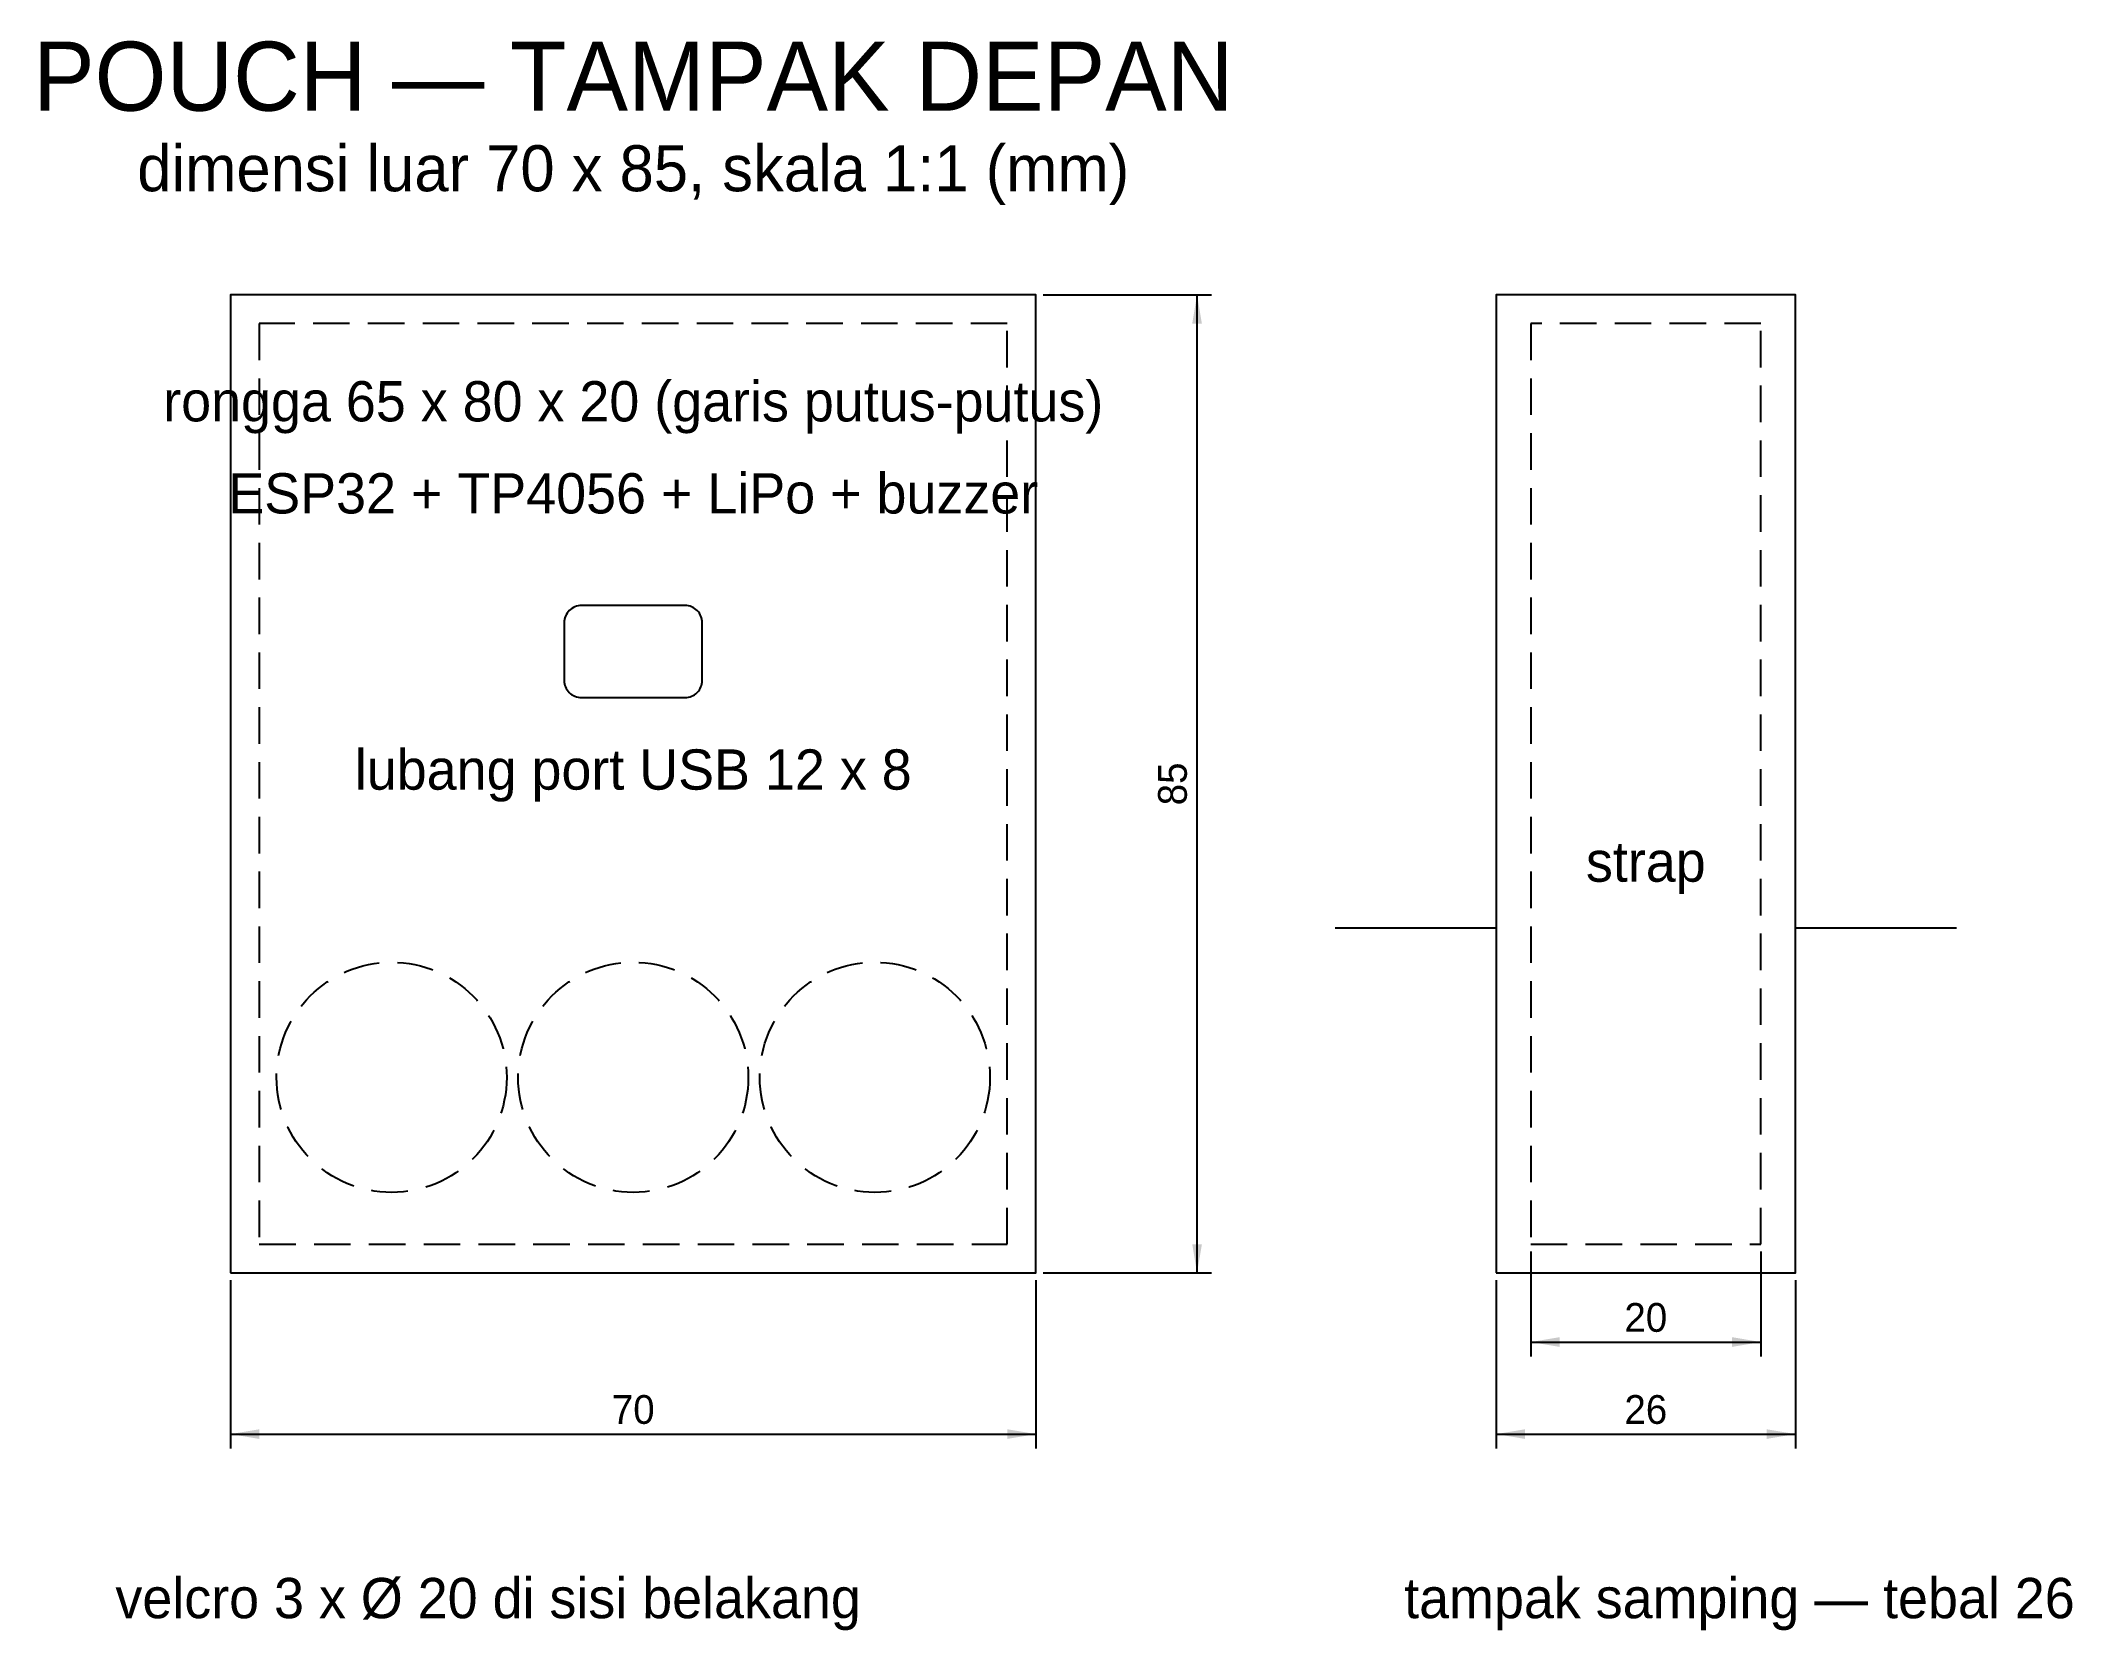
# Model space of a CAD drawing. Header units: millimetres. Extents: x -17 to 160, y -31 to 107.
import ezdxf
from ezdxf.enums import TextEntityAlignment as Align

# ---------------------------------------------------------------- set-up
doc = ezdxf.new("R2010")
doc.units = ezdxf.units.MM
doc.header["$LTSCALE"] = 0.5
doc.linetypes.add('HIDDEN', pattern=[9.525, 6.35, -3.175])
for name, color, linetype in [('DIM', 3, 'Continuous'), ('HIDDEN', 1, 'HIDDEN'), ('NOTES', 2, 'Continuous'), ('OUTLINE', 7, 'Continuous')]:
    doc.layers.add(name, color=color, linetype=linetype)
doc.dimstyles.new('ISO-25', dxfattribs={"dimtxt": 2.5, "dimasz": 2.5, "dimexe": 1.25, "dimexo": 0.625, "dimtad": 1, "dimdsep": 46, "dimtxsty": 'Standard', "dimcen": 2.5, "dimadec": 0, "dimazin": 0, "dimtfac": 1, "dimtdec": 4, "dimtmove": 0, "dimatfit": 3, "dimfxl": 1, "dimtzin": 0, "dimarcsym": 0})

# ---------------------------------------------------------------- blocks, each defined once
blk = doc.blocks.new('*D1')
at = {"layer": 'DIM', "color": 0}
for p, q in [((0, -0.62), (0, -15.25)), ((70, -0.62), (70, -15.25)), ((0, -14), (70, -14))]:
    blk.add_line(p, q, dxfattribs=at)
for points in [[(0, -14), (2.5, -14.42), (2.5, -13.58)], [(70, -14), (67.5, -13.58), (67.5, -14.42)]]:
    blk.add_solid(points, dxfattribs=at)
at = {"layer": 'DIM', "color": 0, "insert": (35, -11.88), "char_height": 2.5, "attachment_point": 5}
blk.add_mtext('70', dxfattribs=at)
blk = doc.blocks.new('*D2')
at = {"layer": 'DIM', "color": 0}
for p, q in [((70.62, 85), (85.25, 85)), ((84, 0), (84, 85)), ((70.62, 0), (85.25, 0))]:
    blk.add_line(p, q, dxfattribs=at)
for points in [[(84, 85), (83.58, 82.5), (84.42, 82.5)], [(84, 0), (84.42, 2.5), (83.58, 2.5)]]:
    blk.add_solid(points, dxfattribs=at)
at = {"layer": 'DIM', "color": 0, "insert": (81.88, 42.5), "char_height": 2.5, "attachment_point": 5, "rotation": 90}
blk.add_mtext('85', dxfattribs=at)
blk = doc.blocks.new('*D3')
at = {"layer": 'DIM', "color": 0}
for p, q in [((110, -0.62), (110, -15.25)), ((136, -0.62), (136, -15.25)), ((110, -14), (136, -14))]:
    blk.add_line(p, q, dxfattribs=at)
for points in [[(110, -14), (112.5, -14.42), (112.5, -13.58)], [(136, -14), (133.5, -13.58), (133.5, -14.42)]]:
    blk.add_solid(points, dxfattribs=at)
at = {"layer": 'DIM', "color": 0, "insert": (123, -11.88), "char_height": 2.5, "attachment_point": 5}
blk.add_mtext('26', dxfattribs=at)
blk = doc.blocks.new('*D4')
at = {"layer": 'DIM', "color": 0}
for p, q in [((113, 1.88), (113, -7.25)), ((133, 1.88), (133, -7.25)), ((113, -6), (133, -6))]:
    blk.add_line(p, q, dxfattribs=at)
for points in [[(113, -6), (115.5, -6.42), (115.5, -5.58)], [(133, -6), (130.5, -5.58), (130.5, -6.42)]]:
    blk.add_solid(points, dxfattribs=at)
at = {"layer": 'DIM', "color": 0, "insert": (123, -3.88), "char_height": 2.5, "attachment_point": 5}
blk.add_mtext('20', dxfattribs=at)

msp = doc.modelspace()

# ---------------------------------------------------------------- linework, layer by layer
at = {"layer": 'HIDDEN'}
for points in [[(2.5, 2.5), (67.5, 2.5), (67.5, 82.5), (2.5, 82.5)], [(113, 2.5), (133, 2.5), (133, 82.5), (113, 82.5)]]:
    msp.add_lwpolyline(points, close=True, dxfattribs=at)
for centre in [(14, 17), (35, 17), (56, 17)]:
    msp.add_circle(centre, 10, dxfattribs=at)
at = {"layer": 'NOTES'}
for p, q in [((96, 30), (110, 30)), ((136, 30), (150, 30))]:
    msp.add_line(p, q, dxfattribs=at)
at = {"layer": 'OUTLINE'}
for points in [[(0, 0), (70, 0), (70, 85), (0, 85)], [(110, 0), (136, 0), (136, 85), (110, 85)]]:
    msp.add_lwpolyline(points, close=True, dxfattribs=at)
msp.add_lwpolyline([(29, 51.5, 0.4142136), (30.5, 50), (39.5, 50, 0.4142136), (41, 51.5), (41, 56.5, 0.4142136), (39.5, 58), (30.5, 58, 0.4142136), (29, 56.5)], format="xyb", close=True, dxfattribs=at)

# ---------------------------------------------------------------- texts
at = {"layer": 'NOTES'}
for s, height, p in [('POUCH — TAMPAK DEPAN', 6, (35, 101)), ('dimensi luar 70 x 85, skala 1:1 (mm)', 4, (35, 94)), ('rongga 65 x 80 x 20 (garis putus-putus)', 3.5, (35, 74)), ('ESP32 + TP4056 + LiPo + buzzer', 3.5, (35, 66)), ('lubang port USB 12 x 8', 3.5, (35, 42)), ('strap', 3.5, (123, 34))]:
    msp.add_text(s, height=height, dxfattribs=at).set_placement(p, align=Align.CENTER)
for s, p in [('velcro 3 x Ø 20 di sisi belakang', (-10, -30)), ('tampak samping — tebal 26', (102, -30))]:
    msp.add_text(s, height=3.5, dxfattribs=at).set_placement(p)

# ---------------------------------------------------------------- dimensions: what is measured, and where the dimension line sits
at = {"layer": 'DIM'}
dim = msp.add_linear_dim(base=(84, 42.5), p1=(70, 0), p2=(70, 85), angle=90, dimstyle='ISO-25', dxfattribs=at)
dim.commit()
dim.dimension.update_dxf_attribs({"geometry": '*D2', "text_midpoint": (81.875, 42.5)})
dim = msp.add_linear_dim(base=(123, -6), p1=(113, 2.5), p2=(133, 2.5), text='20', dimstyle='ISO-25', dxfattribs=at)
dim.commit()
dim.dimension.update_dxf_attribs({"geometry": '*D4', "text_midpoint": (123, -3.875)})
for base, p1, p2, picture, middle in [((35, -14), (0, 0), (70, 0), '*D1', (35, -11.875)), ((123, -14), (110, 0), (136, 0), '*D3', (123, -11.875))]:
    dim = msp.add_linear_dim(base=base, p1=p1, p2=p2, dimstyle='ISO-25', dxfattribs=at)
    dim.commit()
    dim.dimension.update_dxf_attribs({"geometry": picture, "text_midpoint": middle})

doc.saveas('drawing.dxf')
